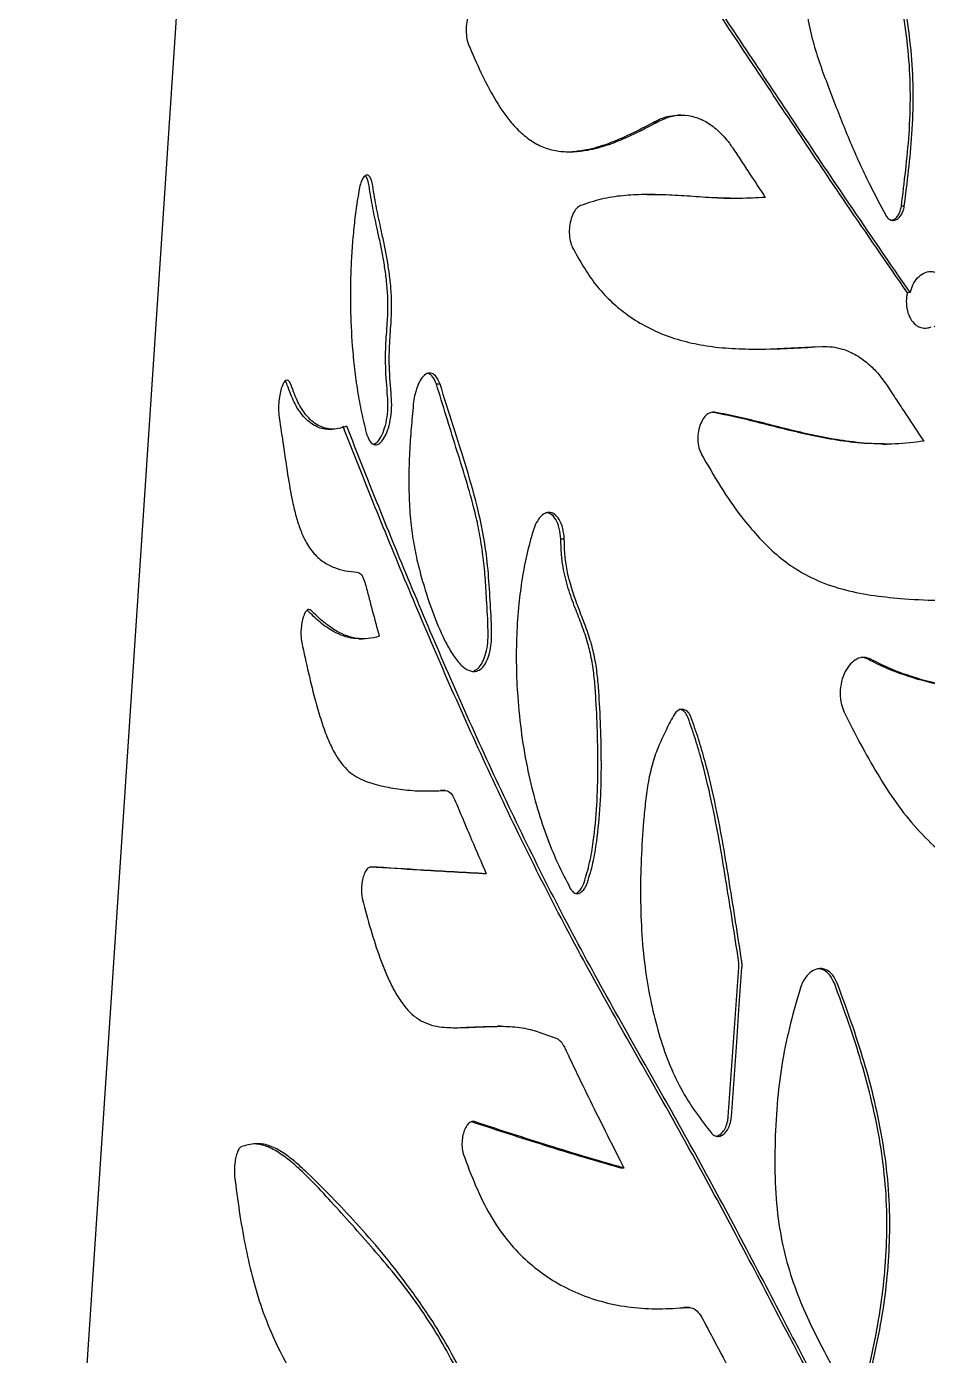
# Model space of a CAD drawing. Header units: millimetres. Extents: x 8 to 867, y 8 to 585.
# Drawn here: x 83.2 to 94.33, y 220.54 to 236.95 of the extents above; entities that cross this region are included whole.
import ezdxf

# ---------------------------------------------------------------- set-up
doc = ezdxf.new("R2010")
doc.units = ezdxf.units.MM
doc.layers.add('OUTLINE', color=7, linetype='Continuous', lineweight=25)

msp = doc.modelspace()

# ---------------------------------------------------------------- linework, layer by layer
at = {"layer": 'OUTLINE'}
for p, q in [((83.19737, 209.18313), (85.63893, 245.89283)), ((90.98221, 235.7711), (90.94141, 235.7711)), ((91.28185, 235.86036), (91.24108, 235.86036)), ((94.04275, 234.73586), (94.00676, 234.73586)), ((94.11633, 233.66727), (94.08081, 233.66688)), ((92.30118, 232.97116), (92.99086, 233.00146)), ((88.30649, 232.53769), (88.26184, 232.53769)), ((86.92178, 231.98141), (86.96944, 231.98141)), ((93.78732, 231.79685), (93.82494, 231.79685)), ((89.84179, 230.61992), (89.79967, 230.61992)), ((87.30314, 229.39007), (87.35038, 229.39007)), ((88.07278, 227.51124), (88.31371, 227.51675)), ((88.35782, 227.51675), (88.31371, 227.51675)), ((88.36642, 227.51715), (88.31514, 227.51715)), ((88.87705, 226.48858), (88.83381, 226.48858)), ((89.0588, 224.60345), (89.01601, 224.60345)), ((90.57892, 222.85162), (90.53856, 222.85162)), ((91.35365, 221.1301), (91.3146, 221.1301)), ((91.38826, 221.13009), (91.35383, 221.13009))]:
    msp.add_line(p, q, dxfattribs=at)
at = {"layer": 'OUTLINE', "flags": 128}
for points in [[(91.86789, 223.48523), (91.93346, 224.40719), (91.96622, 224.86817), (91.99898, 225.32916)], [(91.9063, 223.48523), (91.97183, 224.40719), (92.00459, 224.86817), (92.03732, 225.32916)]]:
    msp.add_lwpolyline(points, dxfattribs=at)
at = {"layer": 'OUTLINE'}
for points, knots in [([(94.08081, 233.66688), (93.82831, 234.03298), (93.36601, 234.70328), (92.71984, 235.66546), (92.12866, 236.55328), (91.48297, 237.52263), (90.78985, 238.56125), (90.18619, 239.48503), (89.71779, 240.20023), (89.401, 240.64905), (89.11591, 240.99518), (88.86535, 241.25618), (88.6991, 241.40123), (88.61602, 241.47373)], [0, 0, 0, 0, 0.12428452, 0.22755455, 0.33083867, 0.43409695, 0.57382851, 0.7135571, 0.78434591, 0.85510034, 0.9033679, 0.95170418, 1, 1, 1, 1]), ([(94.11633, 233.66727), (93.86228, 234.03626), (93.39862, 234.70969), (92.75144, 235.67512), (92.16089, 236.5635), (91.51674, 237.53209), (90.82609, 238.56892), (90.22508, 239.49037), (89.75858, 240.20359), (89.44303, 240.65115), (89.15901, 240.99633), (88.90937, 241.25664), (88.74372, 241.40139), (88.66094, 241.47373)], [0, 0, 0, 0, 0.12529107, 0.22866632, 0.33205579, 0.43541946, 0.57482508, 0.71422752, 0.78485015, 0.8554387, 0.90359337, 0.95181677, 1, 1, 1, 1]), ([(93.04951, 240.05114), (93.0188, 239.83642), (92.95741, 239.407), (92.87588, 238.8327), (92.81831, 238.32554), (92.79051, 237.88713), (92.79478, 237.48886), (92.83281, 237.13909), (92.89226, 236.83937), (92.97632, 236.55654), (93.07508, 236.2873), (93.21065, 235.93163), (93.38586, 235.49122), (93.59928, 235.02594), (93.74926, 234.74391), (93.81315, 234.62377)], [0, 0, 0, 0, 0.10929014, 0.21856824, 0.29223415, 0.36593351, 0.43926444, 0.49308927, 0.54692778, 0.60045479, 0.65405431, 0.70735394, 0.81410798, 0.92081409, 1, 1, 1, 1]), ([(94.00676, 234.73586), (94.0252, 234.88378), (94.06207, 235.17954), (94.10807, 235.63934), (94.12436, 236.11582), (94.10317, 236.60291), (94.03071, 237.15214), (93.92748, 237.64134), (93.81333, 238.20278), (93.7022, 238.78091), (93.54715, 239.47532), (93.42257, 239.93392), (93.36028, 240.16325)], [0, 0, 0, 0, 0.07857065, 0.15710339, 0.24327369, 0.32970062, 0.41582781, 0.5421302, 0.60525506, 0.73150354, 0.86573194, 1, 1, 1, 1]), ([(94.04275, 234.73586), (94.06117, 234.88378), (94.09801, 235.17955), (94.144, 235.63959), (94.16027, 236.11656), (94.139, 236.60437), (94.06642, 237.15456), (93.9631, 237.64475), (93.84895, 238.20749), (93.7381, 238.78537), (93.58351, 239.4782), (93.45963, 239.93488), (93.39768, 240.16325)], [0, 0, 0, 0, 0.07858135, 0.15712422, 0.24343495, 0.3300039, 0.41627343, 0.54285658, 0.60612201, 0.73265172, 0.86630559, 1, 1, 1, 1]), ([(88.79705, 237.24906), (88.78325, 237.25091), (88.75566, 237.25461), (88.71397, 237.22194), (88.67708, 237.16449), (88.64801, 237.08322), (88.63015, 236.98472), (88.62716, 236.87895), (88.63814, 236.79181), (88.65268, 236.74903), (88.65797, 236.73346)], [0, 0, 0, 0, 0.12023037, 0.24039672, 0.36300951, 0.49168763, 0.62769131, 0.7704815, 0.91648402, 1, 1, 1, 1]), ([(88.65797, 236.73346), (88.70799, 236.61738), (88.80804, 236.38522), (88.97497, 236.06203), (89.14303, 235.81225), (89.30779, 235.63695), (89.46054, 235.5197), (89.6243, 235.44232), (89.79688, 235.40765), (89.97489, 235.40557), (90.18505, 235.43413), (90.42816, 235.50518), (90.70315, 235.62389), (90.8892, 235.72204), (90.98221, 235.7711)], [0, 0, 0, 0, 0.10128103, 0.20257076, 0.30341052, 0.3705353, 0.43783372, 0.50483803, 0.57161173, 0.63859731, 0.70549924, 0.8035079, 0.90176815, 1, 1, 1, 1]), ([(89.93863, 235.41068), (89.99777, 235.41703), (90.14534, 235.4329), (90.38751, 235.5061), (90.66236, 235.62397), (90.8484, 235.72206), (90.94141, 235.7711)], [0, 0, 0, 0, 0.182025428, 0.454246963, 0.727163301, 1, 1, 1, 1]), ([(90.94141, 235.7711), (90.9931, 235.79728), (91.09128, 235.847), (91.19301, 235.85465), (91.24118, 235.85827)], [0, 0, 0, 0, 0.52649729, 1, 1, 1, 1]), ([(90.98221, 235.7711), (91.03374, 235.79644), (91.1368, 235.84711), (91.29733, 235.86787), (91.45663, 235.84467), (91.61067, 235.77674), (91.75436, 235.6657), (91.85549, 235.55209), (91.9074, 235.47674), (91.91991, 235.45857)], [0, 0, 0, 0, 0.15849432, 0.3169657, 0.4755194, 0.63408738, 0.79194208, 0.94984258, 1, 1, 1, 1]), ([(91.91991, 235.45857), (91.95584, 235.40445), (92.02769, 235.29621), (92.16262, 235.09158), (92.26189, 234.93983), (92.32504, 234.84329)], [0, 0, 0, 0, 0.266757586, 0.533513543, 1, 1, 1, 1]), ([(87.47501, 234.98723), (87.47059, 235.01108), (87.46175, 235.05883), (87.437, 235.10516), (87.40794, 235.12372), (87.37794, 235.11417), (87.35005, 235.08031), (87.32445, 235.02393), (87.31329, 234.97304), (87.30729, 234.94569)], [0, 0, 0, 0, 0.1501216, 0.30058535, 0.44184384, 0.57468754, 0.70668683, 0.84234265, 1, 1, 1, 1]), ([(87.42886, 234.98723), (87.42438, 235.01074), (87.41543, 235.05781), (87.39579, 235.09965), (87.38131, 235.10686), (87.37719, 235.10892)], [0, 0, 0, 0, 0.41632816, 0.83358369, 1, 1, 1, 1]), ([(87.30729, 234.94569), (87.29445, 234.86733), (87.26878, 234.71061), (87.23979, 234.46701), (87.21803, 234.21882), (87.19973, 233.88919), (87.19535, 233.48015), (87.21482, 233.06611), (87.24768, 232.72435), (87.28546, 232.44972), (87.33323, 232.18414), (87.37446, 232.01885), (87.39507, 231.9362)], [0, 0, 0, 0, 0.07576576, 0.15153497, 0.22969664, 0.30786914, 0.45909259, 0.61367863, 0.70883949, 0.804006, 0.90200399, 1, 1, 1, 1]), ([(87.65875, 232.38485), (87.64857, 232.50715), (87.63083, 232.7202), (87.63482, 233.04087), (87.65792, 233.30012), (87.66515, 233.53286), (87.65479, 233.73173), (87.63322, 233.92065), (87.60395, 234.10042), (87.56978, 234.27287), (87.52662, 234.47476), (87.47407, 234.70484), (87.44392, 234.89317), (87.42886, 234.98723)], [0, 0, 0, 0, 0.13641867, 0.23764248, 0.33851215, 0.41077036, 0.48307102, 0.55527142, 0.62739452, 0.69947781, 0.77154062, 0.88589959, 1, 1, 1, 1]), ([(87.70431, 232.38485), (87.69414, 232.50732), (87.67641, 232.72082), (87.68053, 233.04225), (87.70373, 233.30198), (87.71076, 233.53477), (87.70034, 233.73327), (87.67879, 233.92187), (87.64958, 234.10138), (87.61549, 234.27362), (87.57246, 234.47529), (87.52007, 234.70516), (87.49002, 234.89328), (87.47501, 234.98723)], [0, 0, 0, 0, 0.136609048, 0.238166437, 0.33936225, 0.411529941, 0.48373401, 0.555840582, 0.627870827, 0.699861043, 0.771829892, 0.886043766, 1, 1, 1, 1]), ([(92.32504, 234.84329), (92.21925, 234.83802), (92.00744, 234.82746), (91.59595, 234.84253), (91.20432, 234.87349), (90.83013, 234.8823), (90.56295, 234.86912), (90.29898, 234.83047), (90.12773, 234.77205), (90.04212, 234.74285)], [0, 0, 0, 0, 0.12906942, 0.25842059, 0.51647895, 0.63662742, 0.75674498, 0.87840001, 1, 1, 1, 1]), ([(91.97158, 234.83202), (91.97122, 234.83201), (91.86529, 234.82837), (91.55839, 234.84473), (91.18129, 234.87425), (90.91415, 234.87734), (90.84018, 234.87819)], [0, 0, 0, 0, 0.00091369, 0.26669974, 0.79695462, 1, 1, 1, 1]), ([(90.04212, 234.74285), (90.02533, 234.73276), (89.99175, 234.71259), (89.94955, 234.64614), (89.91853, 234.56041), (89.90219, 234.45906), (89.90393, 234.35385), (89.92024, 234.27583), (89.93621, 234.23915), (89.94076, 234.2287)], [0, 0, 0, 0, 0.14682548, 0.2934996, 0.44462407, 0.60273491, 0.76764187, 0.93381822, 1, 1, 1, 1]), ([(93.81315, 234.62377), (93.82324, 234.60913), (93.84345, 234.57982), (93.8849, 234.55923), (93.92806, 234.56004), (93.96889, 234.58149), (94.00375, 234.62061), (94.03056, 234.67372), (94.03868, 234.7151), (94.04275, 234.73586)], [0, 0, 0, 0, 0.14695103, 0.29418383, 0.43451541, 0.57043544, 0.70916325, 0.85405305, 1, 1, 1, 1]), ([(93.869, 234.56307), (93.87674, 234.56266), (93.89818, 234.56152), (93.93294, 234.5822), (93.96785, 234.62065), (93.99461, 234.67397), (94.00271, 234.71524), (94.00676, 234.73586)], [0, 0, 0, 0, 0.11989583, 0.33203103, 0.54844203, 0.77424507, 1, 1, 1, 1]), ([(89.94076, 234.2287), (89.98642, 234.14635), (90.07767, 233.98179), (90.23073, 233.75502), (90.40532, 233.56762), (90.60858, 233.39684), (90.84004, 233.24939), (91.1027, 233.13093), (91.37993, 233.04789), (91.67886, 232.99473), (91.99653, 232.97006), (92.44415, 232.96794), (92.79438, 232.98804), (93.02829, 233.00146)], [0, 0, 0, 0, 0.06743007, 0.13474229, 0.20423708, 0.27378143, 0.3584718, 0.44318771, 0.53024033, 0.61731613, 0.71270653, 0.80812173, 1, 1, 1, 1]), ([(94.11633, 233.66727), (94.1261, 233.70018), (94.14691, 233.77028), (94.20584, 233.85627), (94.28178, 233.91491), (94.36609, 233.93544), (94.44875, 233.91585), (94.5206, 233.85837), (94.57345, 233.76945), (94.60122, 233.65905), (94.60061, 233.55417), (94.57997, 233.45282), (94.54017, 233.36049), (94.47828, 233.2833), (94.4305, 233.25676), (94.40941, 233.24504)], [0, 0, 0, 0, 0.07198945, 0.15339296, 0.23464639, 0.31577371, 0.39683142, 0.47788556, 0.55900496, 0.64024716, 0.72163553, 0.77283956, 0.85425512, 0.935675, 1, 1, 1, 1]), ([(94.08081, 233.66688), (94.07952, 233.66093), (94.06997, 233.61688), (94.06417, 233.53039), (94.08387, 233.41607), (94.12974, 233.31999), (94.1885, 233.26141), (94.25628, 233.22954), (94.3174, 233.22478), (94.3594, 233.23983), (94.37407, 233.24508)], [0, 0, 0, 0, 0.02474168, 0.18314009, 0.34175665, 0.50038664, 0.65877251, 0.75792415, 0.91544223, 1, 1, 1, 1]), ([(93.02829, 233.00146), (93.06982, 233.00158), (93.15346, 233.0018), (93.29598, 232.96992), (93.45405, 232.90087), (93.60432, 232.78945), (93.73069, 232.66039), (93.79662, 232.56702), (93.82983, 232.51999)], [0, 0, 0, 0, 0.13902308, 0.28000475, 0.48283658, 0.69150952, 0.84462203, 1, 1, 1, 1]), ([(88.30649, 232.53769), (88.29253, 232.56971), (88.26457, 232.6338), (88.20594, 232.67784), (88.14444, 232.67442), (88.08576, 232.62562), (88.03474, 232.53789), (87.99838, 232.4308), (87.98502, 232.35304), (87.97944, 232.32055)], [0, 0, 0, 0, 0.15318085, 0.30666796, 0.45260007, 0.59412249, 0.73879224, 0.89087426, 1, 1, 1, 1]), ([(88.26184, 232.53769), (88.24794, 232.57052), (88.22091, 232.63436), (88.18167, 232.65682), (88.16261, 232.66774)], [0, 0, 0, 0, 0.51426463, 1, 1, 1, 1]), ([(86.46612, 232.52557), (86.45904, 232.54283), (86.44486, 232.57739), (86.41677, 232.59238), (86.38799, 232.57703), (86.36084, 232.53363), (86.33731, 232.46572), (86.3195, 232.37762), (86.31008, 232.27732), (86.31054, 232.18739), (86.31676, 232.13941), (86.31918, 232.1207)], [0, 0, 0, 0, 0.11291949, 0.22613914, 0.3328575, 0.4400318, 0.55106421, 0.66787902, 0.79139985, 0.9186791, 1, 1, 1, 1]), ([(86.41865, 232.52557), (86.41187, 232.54504), (86.40391, 232.56789), (86.39294, 232.57328), (86.39132, 232.57408)], [0, 0, 0, 0, 0.8520174, 1, 1, 1, 1]), ([(86.92277, 231.98326), (86.917, 231.98286), (86.85567, 231.97863), (86.77136, 232.01215), (86.67215, 232.08134), (86.58872, 232.1698), (86.49961, 232.30582), (86.44587, 232.4517), (86.41865, 232.52557)], [0, 0, 0, 0, 0.02765185, 0.29407067, 0.43142451, 0.56876178, 0.78163826, 1, 1, 1, 1]), ([(87.154, 232.01885), (87.11978, 232.00671), (87.05101, 231.98232), (86.92931, 231.97733), (86.81799, 232.01081), (86.71932, 232.08154), (86.63601, 232.16953), (86.54702, 232.30567), (86.49332, 232.45165), (86.46612, 232.52557)], [0, 0, 0, 0, 0.12308852, 0.24734296, 0.45329431, 0.55947284, 0.6656378, 0.83068473, 1, 1, 1, 1]), ([(87.97944, 232.32055), (87.97044, 232.22318), (87.95244, 232.02851), (87.92968, 231.72625), (87.91833, 231.4142), (87.92266, 231.09687), (87.94482, 230.79737), (87.98652, 230.52336), (88.04172, 230.2738), (88.12197, 229.98813), (88.22884, 229.66886), (88.35146, 229.38782), (88.4657, 229.18625), (88.55891, 229.06464), (88.65822, 228.99285), (88.74594, 228.98089), (88.82062, 229.01829), (88.87251, 229.08893), (88.91277, 229.18848), (88.94308, 229.32341), (88.94593, 229.55809), (88.92495, 229.86624), (88.90373, 230.24769), (88.85574, 230.61507), (88.76789, 231.04008), (88.6336, 231.5056), (88.46867, 232.02388), (88.36055, 232.36641), (88.30649, 232.53769)], [0, 0, 0, 0, 0.03429957, 0.06857997, 0.10618046, 0.14387707, 0.18137709, 0.21578531, 0.25035105, 0.28488335, 0.34160858, 0.39838462, 0.4286894, 0.45889271, 0.48303385, 0.50730746, 0.52127065, 0.53534304, 0.54812935, 0.56338517, 0.58422238, 0.62953505, 0.67539474, 0.72137451, 0.76713945, 0.844658, 0.92232285, 1, 1, 1, 1]), ([(88.72343, 228.99613), (88.74151, 229.00371), (88.77961, 229.01968), (88.82975, 229.09071), (88.86994, 229.19016), (88.90011, 229.32658), (88.90216, 229.56468), (88.88284, 229.84162), (88.8671, 230.15656), (88.83758, 230.43032), (88.79615, 230.69799), (88.72804, 231.01462), (88.62649, 231.36383), (88.46174, 231.88718), (88.34184, 232.27735), (88.26184, 232.53769)], [0, 0, 0, 0, 0.02585532, 0.05449185, 0.08058516, 0.11170879, 0.15472909, 0.24881154, 0.31677595, 0.38471234, 0.45479046, 0.52484689, 0.64337121, 0.76203844, 1, 1, 1, 1]), ([(93.82983, 232.51999), (93.86843, 232.46107), (93.94564, 232.34322), (94.09662, 232.11408), (94.20989, 231.94366), (94.2839, 231.8323)], [0, 0, 0, 0, 0.2573821, 0.51476278, 1, 1, 1, 1]), ([(87.39507, 231.9362), (87.40626, 231.90311), (87.42865, 231.83685), (87.47901, 231.78738), (87.53434, 231.78426), (87.58936, 231.82673), (87.63915, 231.90898), (87.67954, 232.02554), (87.70519, 232.16745), (87.71099, 232.29262), (87.7059, 232.36289), (87.70431, 232.38485)], [0, 0, 0, 0, 0.11792645, 0.23605597, 0.34902403, 0.45956889, 0.57183267, 0.68893151, 0.81278498, 0.94148959, 1, 1, 1, 1]), ([(87.49189, 231.7941), (87.50908, 231.80451), (87.54467, 231.82605), (87.59374, 231.91004), (87.63415, 232.02602), (87.65974, 232.16827), (87.66543, 232.2931), (87.66033, 232.3631), (87.65875, 232.38485)], [0, 0, 0, 0, 0.16300176, 0.33738749, 0.51909781, 0.71102032, 0.91022135, 1, 1, 1, 1]), ([(91.69992, 232.19031), (91.68118, 232.19049), (91.64371, 232.19085), (91.58921, 232.15286), (91.54253, 232.09043), (91.50797, 232.00488), (91.49015, 231.90414), (91.49294, 231.79902), (91.51164, 231.72254), (91.52919, 231.68648), (91.53373, 231.67715)], [0, 0, 0, 0, 0.125212418, 0.250322219, 0.378803496, 0.513286016, 0.654153156, 0.799954804, 0.948262971, 1, 1, 1, 1]), ([(93.78887, 231.80086), (93.70824, 231.80105), (93.51201, 231.80152), (93.20929, 231.84243), (92.77607, 231.92389), (92.361, 232.03233), (91.96265, 232.13171), (91.76866, 232.16925), (91.6739, 232.18759)], [0, 0, 0, 0, 0.106447, 0.25908649, 0.41212895, 0.70927537, 0.85798269, 1, 1, 1, 1]), ([(94.2839, 231.8323), (94.16603, 231.81814), (93.9294, 231.7897), (93.58296, 231.80072), (93.24455, 231.84166), (92.81236, 231.92481), (92.39816, 232.03258), (91.99662, 232.13288), (91.79882, 232.17116), (91.69992, 232.19031)], [0, 0, 0, 0, 0.12675106, 0.25445635, 0.38112698, 0.50813299, 0.75396486, 0.87699123, 1, 1, 1, 1]), ([(86.31918, 232.1207), (86.33662, 232.00527), (86.3715, 231.77438), (86.42153, 231.42014), (86.47285, 231.12588), (86.52697, 230.89903), (86.57955, 230.73385), (86.65191, 230.57116), (86.74966, 230.43417), (86.87117, 230.33014), (87.00128, 230.26528), (87.13682, 230.22843), (87.23169, 230.2195), (87.27912, 230.21503)], [0, 0, 0, 0, 0.10954734, 0.21913299, 0.32848249, 0.39319531, 0.45805821, 0.52259514, 0.61930904, 0.71621119, 0.81067729, 0.90535738, 1, 1, 1, 1]), ([(94.41344, 217.82957), (94.24636, 218.05815), (93.91204, 218.51553), (93.4585, 219.24652), (93.03049, 219.99642), (92.58114, 220.8494), (92.09517, 221.78324), (91.56262, 222.77637), (91.00602, 223.77472), (90.43193, 224.77646), (89.86338, 225.8103), (89.33221, 226.85612), (88.83344, 227.90949), (88.3629, 228.96102), (87.91923, 230.00471), (87.49714, 231.02877), (87.23747, 231.68882), (87.10763, 232.01885)], [0, 0, 0, 0, 0.04976566, 0.09957957, 0.1494362, 0.19925993, 0.26595672, 0.33266534, 0.3993452, 0.4739831, 0.54862303, 0.62342045, 0.69821908, 0.77354293, 0.84886481, 0.92443289, 1, 1, 1, 1]), ([(94.44763, 217.82957), (94.28068, 218.05834), (93.94663, 218.51609), (93.49354, 219.24763), (93.06599, 219.99807), (92.61715, 220.8516), (92.13167, 221.78598), (91.59961, 222.77966), (91.04377, 223.77817), (90.47074, 224.77978), (89.90349, 225.81316), (89.37356, 226.85851), (88.87594, 227.91138), (88.40648, 228.96238), (87.96381, 230.00557), (87.54266, 231.02916), (87.28355, 231.68895), (87.154, 232.01885)], [0, 0, 0, 0, 0.0498037, 0.09965559, 0.14955017, 0.19941201, 0.26615897, 0.33291772, 0.39964777, 0.47424908, 0.54885241, 0.62361291, 0.69837437, 0.77365964, 0.84894315, 0.92447211, 1, 1, 1, 1]), ([(91.53373, 231.67715), (91.61173, 231.54046), (91.76764, 231.26723), (92.00017, 230.92724), (92.22616, 230.65848), (92.43693, 230.44935), (92.68518, 230.25478), (92.97772, 230.09807), (93.31726, 229.98566), (93.67532, 229.91969), (94.07497, 229.88133), (94.51201, 229.85693), (94.83147, 229.8795), (94.99155, 229.89081)], [0, 0, 0, 0, 0.10079975, 0.20149082, 0.27083851, 0.34026237, 0.40950956, 0.49859545, 0.58777056, 0.68044093, 0.77317204, 0.88633863, 1, 1, 1, 1]), ([(89.84179, 230.61992), (89.83714, 230.66633), (89.82783, 230.7593), (89.78209, 230.86952), (89.72107, 230.93894), (89.65177, 230.95992), (89.58317, 230.93615), (89.52053, 230.87201), (89.47922, 230.79381), (89.46125, 230.73965), (89.45597, 230.72376)], [0, 0, 0, 0, 0.14521635, 0.29085131, 0.43050622, 0.56048341, 0.68761877, 0.81436894, 0.94552761, 1, 1, 1, 1]), ([(89.79967, 230.61992), (89.79502, 230.66635), (89.7857, 230.75935), (89.73992, 230.86864), (89.67975, 230.94034), (89.63326, 230.9481), (89.61127, 230.95177)], [0, 0, 0, 0, 0.2611165, 0.5229746, 0.77438004, 1, 1, 1, 1]), ([(89.45597, 230.72376), (89.42922, 230.62812), (89.3756, 230.43646), (89.31836, 230.13291), (89.2744, 229.79959), (89.24965, 229.43801), (89.24575, 229.05388), (89.26413, 228.64117), (89.30994, 228.20591), (89.3882, 227.75682), (89.49079, 227.34219), (89.61452, 226.96424), (89.75357, 226.61893), (89.86209, 226.4102), (89.91631, 226.30592)], [0, 0, 0, 0, 0.06343036, 0.12711331, 0.19060274, 0.26885854, 0.34740745, 0.42577275, 0.52530471, 0.6251822, 0.72479158, 0.81645229, 0.90830194, 1, 1, 1, 1]), ([(90.08645, 226.37857), (90.11079, 226.46001), (90.15951, 226.62301), (90.21329, 226.94645), (90.24874, 227.33733), (90.2618, 227.79223), (90.25246, 228.24413), (90.23618, 228.61885), (90.21433, 228.91588), (90.18359, 229.13215), (90.13305, 229.34926), (90.05931, 229.55762), (89.9726, 229.77686), (89.88768, 230.0092), (89.8297, 230.23685), (89.80259, 230.44451), (89.80064, 230.56145), (89.79967, 230.61992)], [0, 0, 0, 0, 0.058463308, 0.117002772, 0.216708893, 0.316912889, 0.417585209, 0.517931872, 0.568312342, 0.618778117, 0.668946523, 0.728912473, 0.788981422, 0.855721716, 0.922144359, 0.961078732, 1, 1, 1, 1]), ([(90.12778, 226.37857), (90.1521, 226.46003), (90.20076, 226.62306), (90.25459, 226.94722), (90.29016, 227.33951), (90.30335, 227.79656), (90.29386, 228.25054), (90.27723, 228.62693), (90.25464, 228.92512), (90.22308, 229.14201), (90.17193, 229.35739), (90.09902, 229.56291), (90.01749, 229.77037), (89.9395, 229.9817), (89.88088, 230.19446), (89.84656, 230.40966), (89.84338, 230.54986), (89.84179, 230.61992)], [0, 0, 0, 0, 0.05847256, 0.11702, 0.21721516, 0.31791023, 0.41906814, 0.51989646, 0.57052209, 0.62123815, 0.67165648, 0.73041237, 0.78941215, 0.84816812, 0.90659058, 0.9533193, 1, 1, 1, 1]), ([(87.27912, 230.21503), (87.29032, 230.21215), (87.31751, 230.20516), (87.35538, 230.1575), (87.37414, 230.09923), (87.38328, 230.07083)], [0, 0, 0, 0, 0.26413381, 0.64139416, 1, 1, 1, 1]), ([(87.38328, 230.07083), (87.39756, 230.01567), (87.42613, 229.90535), (87.48295, 229.68892), (87.52623, 229.52768), (87.55471, 229.42158)], [0, 0, 0, 0, 0.25482639, 0.50965158, 1, 1, 1, 1]), ([(86.71322, 229.74239), (86.70458, 229.74826), (86.68728, 229.76), (86.65885, 229.74433), (86.63246, 229.70557), (86.61017, 229.6453), (86.59411, 229.56886), (86.58654, 229.48284), (86.58808, 229.40373), (86.59536, 229.36123), (86.59842, 229.34339)], [0, 0, 0, 0, 0.12280528, 0.24567266, 0.36772929, 0.49204257, 0.62198016, 0.75702566, 0.89803686, 1, 1, 1, 1]), ([(87.30456, 229.39386), (87.28271, 229.39359), (87.21661, 229.39276), (87.11154, 229.42258), (86.97133, 229.48601), (86.82099, 229.59114), (86.71801, 229.69189), (86.6664, 229.74239)], [0, 0, 0, 0, 0.09076371, 0.27458695, 0.45955476, 0.72909575, 1, 1, 1, 1]), ([(87.55471, 229.42158), (87.50894, 229.40965), (87.41696, 229.38566), (87.28449, 229.39077), (87.15691, 229.42167), (87.01719, 229.48679), (86.86721, 229.59133), (86.76464, 229.69195), (86.71322, 229.74239)], [0, 0, 0, 0, 0.14401692, 0.28947677, 0.43342524, 0.57827437, 0.78860726, 1, 1, 1, 1]), ([(86.59842, 229.34339), (86.62551, 229.21835), (86.67968, 228.9683), (86.75964, 228.64136), (86.83918, 228.36868), (86.91769, 228.15196), (87.00135, 227.97704), (87.08829, 227.84527), (87.1767, 227.74947), (87.2739, 227.68163), (87.4154, 227.6161), (87.60397, 227.56503), (87.84372, 227.52509), (88.09408, 227.50564), (88.2699, 227.51305), (88.35782, 227.51675)], [0, 0, 0, 0, 0.09230152, 0.18456881, 0.24743747, 0.31036509, 0.37304036, 0.42153755, 0.47001885, 0.52074918, 0.57152788, 0.67803985, 0.78462312, 0.89229254, 1, 1, 1, 1]), ([(93.63098, 229.13745), (93.60273, 229.14824), (93.5462, 229.16982), (93.45648, 229.14703), (93.37529, 229.08564), (93.30867, 228.98842), (93.26316, 228.86236), (93.24605, 228.71944), (93.25897, 228.5856), (93.28771, 228.51363), (93.3001, 228.48259)], [0, 0, 0, 0, 0.12197293, 0.24407157, 0.36402503, 0.48816452, 0.61816264, 0.75451783, 0.89413335, 1, 1, 1, 1]), ([(93.59477, 229.13745), (93.56646, 229.15225), (93.53744, 229.16743), (93.50737, 229.16027), (93.50663, 229.16009)], [0, 0, 0, 0, 0.97543431, 1, 1, 1, 1]), ([(95.89046, 228.62608), (95.82741, 228.62689), (95.68546, 228.62871), (95.38096, 228.66524), (94.98006, 228.72789), (94.50125, 228.80994), (94.11345, 228.91307), (93.81225, 229.02683), (93.66726, 229.10058), (93.59477, 229.13745)], [0, 0, 0, 0, 0.076866, 0.1730661, 0.37828328, 0.58370666, 0.79084746, 0.89543406, 1, 1, 1, 1]), ([(96.43241, 228.69281), (96.35549, 228.67397), (96.2016, 228.63626), (95.96807, 228.62091), (95.73507, 228.62829), (95.41524, 228.66415), (95.01502, 228.72809), (94.53658, 228.80973), (94.14915, 228.91299), (93.84823, 229.02677), (93.7034, 229.10056), (93.63098, 229.13745)], [0, 0, 0, 0, 0.0771519, 0.15436222, 0.23401093, 0.31370041, 0.48401261, 0.65449702, 0.82641141, 0.91321386, 1, 1, 1, 1]), ([(91.20198, 228.46128), (91.16855, 228.39841), (91.10172, 228.27268), (91.00882, 228.07562), (90.93062, 227.86099), (90.87777, 227.62711), (90.84402, 227.38502), (90.81466, 227.06571), (90.78895, 226.66998), (90.77982, 226.1994), (90.79572, 225.73338), (90.83959, 225.2942), (90.91105, 224.8867), (91.0057, 224.51292), (91.12482, 224.15652), (91.27752, 223.83175), (91.4592, 223.54195), (91.59382, 223.36825), (91.66111, 223.28143)], [0, 0, 0, 0, 0.04093707, 0.08185808, 0.12249635, 0.16388383, 0.20558255, 0.24727557, 0.32732804, 0.40768496, 0.48785252, 0.56764637, 0.63882737, 0.71020146, 0.78137275, 0.85399687, 0.92701989, 1, 1, 1, 1]), ([(91.41077, 228.41543), (91.40106, 228.43654), (91.38161, 228.47879), (91.33754, 228.51481), (91.28959, 228.52352), (91.2419, 228.506), (91.2153, 228.4762), (91.20198, 228.46128)], [0, 0, 0, 0, 0.20779273, 0.41591553, 0.61501479, 0.80728593, 1, 1, 1, 1]), ([(91.37123, 228.41543), (91.36148, 228.43638), (91.34197, 228.47832), (91.30063, 228.51442), (91.27087, 228.5166), (91.25781, 228.51756)], [0, 0, 0, 0, 0.35915088, 0.71886793, 1, 1, 1, 1]), ([(91.99503, 225.41978), (91.94562, 225.73637), (91.8715, 226.21126), (91.76817, 226.84152), (91.67236, 227.34713), (91.57001, 227.78416), (91.46389, 228.15137), (91.40212, 228.32742), (91.37123, 228.41543)], [0, 0, 0, 0, 0.30687406, 0.46031586, 0.61391713, 0.80600121, 0.90300837, 1, 1, 1, 1]), ([(92.03339, 225.41978), (91.98407, 225.73642), (91.91009, 226.21137), (91.80695, 226.84173), (91.71132, 227.34732), (91.60916, 227.78429), (91.50326, 228.15141), (91.4416, 228.32743), (91.41077, 228.41543)], [0, 0, 0, 0, 0.306943018, 0.460419663, 0.614056684, 0.806073123, 0.90304466, 1, 1, 1, 1]), ([(93.3001, 228.48259), (93.36562, 228.35295), (93.49676, 228.09342), (93.70815, 227.71765), (93.93842, 227.36279), (94.19262, 227.03842), (94.47832, 226.76116), (94.79293, 226.53745), (95.15093, 226.36445), (95.54771, 226.24308), (95.97611, 226.14978), (96.49025, 226.05965), (97.09353, 225.97371), (97.56295, 225.93881), (97.79768, 225.92136)], [0, 0, 0, 0, 0.0715605, 0.14325154, 0.21475195, 0.28605227, 0.35728286, 0.42879887, 0.50002469, 0.58258752, 0.66530494, 0.74802289, 0.87400206, 1, 1, 1, 1]), ([(88.35782, 227.51675), (88.3712, 227.51613), (88.40403, 227.5146), (88.45003, 227.47755), (88.47494, 227.42834), (88.48635, 227.40578)], [0, 0, 0, 0, 0.27150667, 0.66610466, 1, 1, 1, 1]), ([(88.48635, 227.40578), (88.52116, 227.32319), (88.59077, 227.15802), (88.72047, 226.85255), (88.81671, 226.62884), (88.87705, 226.48858)], [0, 0, 0, 0, 0.27167779, 0.54335979, 1, 1, 1, 1]), ([(87.45465, 226.57343), (87.44341, 226.5714), (87.42094, 226.56733), (87.38879, 226.52841), (87.36197, 226.46969), (87.34283, 226.39361), (87.33405, 226.30816), (87.33633, 226.22968), (87.34488, 226.18723), (87.34846, 226.1695)], [0, 0, 0, 0, 0.14171558, 0.2833773, 0.42694751, 0.57488474, 0.72910326, 0.88685316, 1, 1, 1, 1]), ([(88.83381, 226.48858), (88.70043, 226.49597), (88.43365, 226.51076), (87.9625, 226.53825), (87.64703, 226.55834), (87.4477, 226.57103)], [0, 0, 0, 0, 0.26907679, 0.53815282, 1, 1, 1, 1]), ([(88.87705, 226.48858), (88.74365, 226.49598), (88.47686, 226.51079), (87.99302, 226.53909), (87.6658, 226.55996), (87.45465, 226.57343)], [0, 0, 0, 0, 0.26185625, 0.5237128, 1, 1, 1, 1]), ([(89.91631, 226.30592), (89.9274, 226.28974), (89.94958, 226.25737), (89.99312, 226.2398), (90.03781, 226.24861), (90.0794, 226.28318), (90.10943, 226.33021), (90.12287, 226.36564), (90.12778, 226.37857)], [0, 0, 0, 0, 0.18337038, 0.36699606, 0.54425268, 0.71936225, 0.89754324, 1, 1, 1, 1]), ([(89.99698, 226.25369), (90.01066, 226.26317), (90.03852, 226.28249), (90.06816, 226.33058), (90.08159, 226.36581), (90.08645, 226.37857)], [0, 0, 0, 0, 0.38086282, 0.77572167, 1, 1, 1, 1]), ([(87.34846, 226.1695), (87.38147, 226.04544), (87.4475, 225.79733), (87.56019, 225.44354), (87.67356, 225.16652), (87.78331, 224.96589), (87.88151, 224.82838), (87.98994, 224.72033), (88.10826, 224.64853), (88.23315, 224.60606), (88.38978, 224.58461), (88.57898, 224.58555), (88.7644, 224.59479), (88.95304, 224.60198), (89.14474, 224.60685), (89.36269, 224.58347), (89.56394, 224.52206), (89.68888, 224.47508), (89.75136, 224.45159)], [0, 0, 0, 0, 0.08214307, 0.16428926, 0.24610969, 0.29340224, 0.34080012, 0.38798233, 0.43520812, 0.48263037, 0.5299906, 0.6070016, 0.68404267, 0.72251346, 0.7996402, 0.87666985, 0.93831696, 1, 1, 1, 1]), ([(91.99898, 225.32916), (91.99939, 225.3371), (92.0002, 225.35299), (91.99962, 225.38357), (91.99684, 225.40551), (91.99503, 225.41978)], [0, 0, 0, 0, 0.25908161, 0.51810905, 1, 1, 1, 1]), ([(92.03732, 225.32916), (92.03773, 225.3371), (92.03855, 225.35299), (92.03797, 225.38357), (92.0352, 225.40551), (92.03339, 225.41978)], [0, 0, 0, 0, 0.25909162, 0.51812669, 1, 1, 1, 1]), ([(93.21529, 225.13439), (93.19848, 225.16964), (93.16484, 225.24019), (93.08687, 225.30343), (93.00077, 225.32355), (92.9152, 225.29899), (92.83874, 225.23507), (92.78957, 225.15918), (92.76876, 225.10726), (92.76298, 225.09284)], [0, 0, 0, 0, 0.16236862, 0.32494596, 0.48173632, 0.63289985, 0.78390273, 0.93996541, 1, 1, 1, 1]), ([(93.17874, 225.13439), (93.16189, 225.16944), (93.12816, 225.23958), (93.05205, 225.30439), (92.99539, 225.31141), (92.9686, 225.31473)], [0, 0, 0, 0, 0.34491595, 0.69026289, 1, 1, 1, 1]), ([(92.76298, 225.09284), (92.71973, 224.9432), (92.63317, 224.64378), (92.53296, 224.18071), (92.47027, 223.69253), (92.44243, 223.18721), (92.44173, 222.66922), (92.48218, 222.18045), (92.57319, 221.73505), (92.70153, 221.33718), (92.87112, 220.93767), (93.07723, 220.53623), (93.23301, 220.26051), (93.31092, 220.12261)], [0, 0, 0, 0, 0.08747212, 0.17503059, 0.26216608, 0.35744817, 0.45285029, 0.54774435, 0.63067195, 0.71413162, 0.79744546, 0.89869652, 1, 1, 1, 1]), ([(93.56722, 220.21826), (93.60261, 220.37283), (93.67336, 220.68181), (93.76045, 221.15597), (93.81341, 221.64076), (93.83513, 222.141), (93.81528, 222.64791), (93.75102, 223.16095), (93.64823, 223.66548), (93.51451, 224.16601), (93.35538, 224.65492), (93.23767, 224.97443), (93.17874, 225.13439)], [0, 0, 0, 0, 0.0924221, 0.18475049, 0.27926239, 0.37376098, 0.47395819, 0.57419492, 0.67889925, 0.78365475, 0.89168523, 1, 1, 1, 1]), ([(93.60283, 220.21826), (93.63818, 220.37284), (93.70886, 220.68185), (93.79585, 221.15603), (93.84875, 221.6408), (93.87048, 222.14126), (93.85065, 222.64864), (93.78634, 223.1624), (93.68347, 223.66766), (93.54984, 224.16813), (93.39112, 224.65628), (93.27395, 224.97488), (93.21529, 225.13439)], [0, 0, 0, 0, 0.09243512, 0.18477672, 0.27929696, 0.37380366, 0.47415358, 0.57454593, 0.67940931, 0.78432308, 0.89202197, 1, 1, 1, 1]), ([(88.54947, 224.5877), (88.62018, 224.59039), (88.72797, 224.5945), (88.88393, 224.60179), (88.96927, 224.60132), (89.01601, 224.60107)], [0, 0, 0, 0, 0.463116497, 0.70593547, 1, 1, 1, 1]), ([(89.75136, 224.45159), (89.76075, 224.44591), (89.77953, 224.43457), (89.81183, 224.40198), (89.83083, 224.36772), (89.84291, 224.34592)], [0, 0, 0, 0, 0.26671464, 0.53348627, 1, 1, 1, 1]), ([(89.84291, 224.34592), (89.90343, 224.21905), (90.02448, 223.96533), (90.26764, 223.46715), (90.45532, 223.09602), (90.57892, 222.85162)], [0, 0, 0, 0, 0.25454046, 0.50907983, 1, 1, 1, 1]), ([(91.66111, 223.28143), (91.6756, 223.26914), (91.70458, 223.24456), (91.75621, 223.24048), (91.8063, 223.26212), (91.85064, 223.30808), (91.88481, 223.37392), (91.90141, 223.43672), (91.90525, 223.47481), (91.9063, 223.48523)], [0, 0, 0, 0, 0.15628951, 0.31272575, 0.46570831, 0.61816741, 0.77497743, 0.93844745, 1, 1, 1, 1]), ([(91.7252, 223.24805), (91.73941, 223.25277), (91.77025, 223.26303), (91.81233, 223.3088), (91.84657, 223.37423), (91.86305, 223.43709), (91.86686, 223.47499), (91.86789, 223.48523)], [0, 0, 0, 0, 0.19654306, 0.4265833, 0.66292868, 0.90900587, 1, 1, 1, 1]), ([(88.73293, 223.42535), (88.71966, 223.42705), (88.69314, 223.43043), (88.6533, 223.40188), (88.61875, 223.35164), (88.59246, 223.28173), (88.57788, 223.1995), (88.57588, 223.10935), (88.58762, 223.05627), (88.59377, 223.02847)], [0, 0, 0, 0, 0.13504076, 0.27006041, 0.40625202, 0.54550258, 0.68946616, 0.83739932, 1, 1, 1, 1]), ([(90.53856, 222.85162), (90.368, 222.90122), (90.02686, 223.00043), (89.39882, 223.19163), (88.96897, 223.33331), (88.68974, 223.42535)], [0, 0, 0, 0, 0.25948478, 0.51896928, 1, 1, 1, 1]), ([(90.57892, 222.85162), (90.40837, 222.90129), (90.06726, 223.00064), (89.44024, 223.19185), (89.01128, 223.33346), (88.73293, 223.42535)], [0, 0, 0, 0, 0.25986516, 0.51973011, 1, 1, 1, 1]), ([(89.31224, 217.43523), (89.29312, 217.59871), (89.25482, 217.92609), (89.18036, 218.40625), (89.08835, 218.87174), (88.96735, 219.33453), (88.81294, 219.7832), (88.62989, 220.21448), (88.42967, 220.60752), (88.18562, 221.01028), (87.90204, 221.41404), (87.58543, 221.81698), (87.27077, 222.17683), (86.96286, 222.49937), (86.71026, 222.75143), (86.50785, 222.94044), (86.34815, 223.05965), (86.18894, 223.13906), (86.0519, 223.16021), (85.93785, 223.14045), (85.87739, 223.12288), (85.84716, 223.1141)], [0, 0, 0, 0, 0.04646785, 0.09305385, 0.13951625, 0.1858155, 0.23882274, 0.29207854, 0.34540796, 0.39851526, 0.47458045, 0.55081302, 0.62720716, 0.70363085, 0.7798563, 0.82231468, 0.8649306, 0.90736777, 0.94958099, 0.97478444, 1, 1, 1, 1]), ([(89.27043, 217.43523), (89.25244, 217.5976), (89.21646, 217.92217), (89.14724, 218.40393), (89.04995, 218.86792), (88.92559, 219.32841), (88.77408, 219.77543), (88.59317, 220.20563), (88.39145, 220.59955), (88.16248, 220.97785), (87.91229, 221.33192), (87.64645, 221.66459), (87.38028, 221.9674), (87.12078, 222.25964), (86.86812, 222.53998), (86.6503, 222.76609), (86.46354, 222.937), (86.30384, 223.05206), (86.15116, 223.13638), (86.05149, 223.14514), (86.00538, 223.14919)], [0, 0, 0, 0, 0.04871495, 0.09738077, 0.14712308, 0.1968762, 0.25208726, 0.30730246, 0.36460901, 0.4219339, 0.48865836, 0.5554825, 0.62228396, 0.69023913, 0.75819988, 0.82611827, 0.87058371, 0.91503571, 0.96069726, 1, 1, 1, 1]), ([(85.84716, 223.1141), (85.83831, 223.10706), (85.8206, 223.09297), (85.7969, 223.03996), (85.7784, 222.96987), (85.76702, 222.88737), (85.76395, 222.81017), (85.76703, 222.76603), (85.76827, 222.74831)], [0, 0, 0, 0, 0.17280871, 0.34566912, 0.51807879, 0.69539551, 0.8776801, 1, 1, 1, 1]), ([(88.59377, 223.02847), (88.64299, 222.89406), (88.74152, 222.62499), (88.92029, 222.26558), (89.12545, 221.96072), (89.35587, 221.71809), (89.6023, 221.52067), (89.8751, 221.35908), (90.17412, 221.23464), (90.49886, 221.15126), (90.83634, 221.11037), (91.12322, 221.11295), (91.29752, 221.12592), (91.35365, 221.1301)], [0, 0, 0, 0, 0.09343482, 0.18705175, 0.28018846, 0.37026124, 0.46059394, 0.5507768, 0.65097164, 0.75150446, 0.85209159, 0.952361, 1, 1, 1, 1]), ([(85.76827, 222.74831), (85.78659, 222.60355), (85.82329, 222.31355), (85.8949, 221.90325), (85.98074, 221.51707), (86.09291, 221.13505), (86.2363, 220.76856), (86.41208, 220.41894), (86.60812, 220.11078), (86.82961, 219.83515), (87.07487, 219.57965), (87.33774, 219.31625), (87.60733, 219.03786), (87.88033, 218.7213), (88.15138, 218.35494), (88.42066, 217.94805), (88.685, 217.51005), (88.85637, 217.19528), (88.94199, 217.03802)], [0, 0, 0, 0, 0.04975321, 0.09966838, 0.14950739, 0.19915718, 0.26146906, 0.32400271, 0.38662869, 0.44906671, 0.51695789, 0.58490006, 0.65275737, 0.72053281, 0.79031045, 0.86021348, 0.93016159, 1, 1, 1, 1]), ([(91.35365, 221.1301), (91.37169, 221.13018), (91.41609, 221.13038), (91.48465, 221.09272), (91.5223, 221.03556), (91.54146, 221.00646)], [0, 0, 0, 0, 0.25156349, 0.61911003, 1, 1, 1, 1]), ([(91.54146, 221.00646), (91.58056, 220.93268), (91.65877, 220.7851), (91.8072, 220.50538), (91.91698, 220.29843), (91.98723, 220.16599)], [0, 0, 0, 0, 0.264735012, 0.529471946, 1, 1, 1, 1])]:
    msp.add_open_spline(points, degree=3, knots=knots, dxfattribs=at)

doc.saveas('drawing.dxf')
